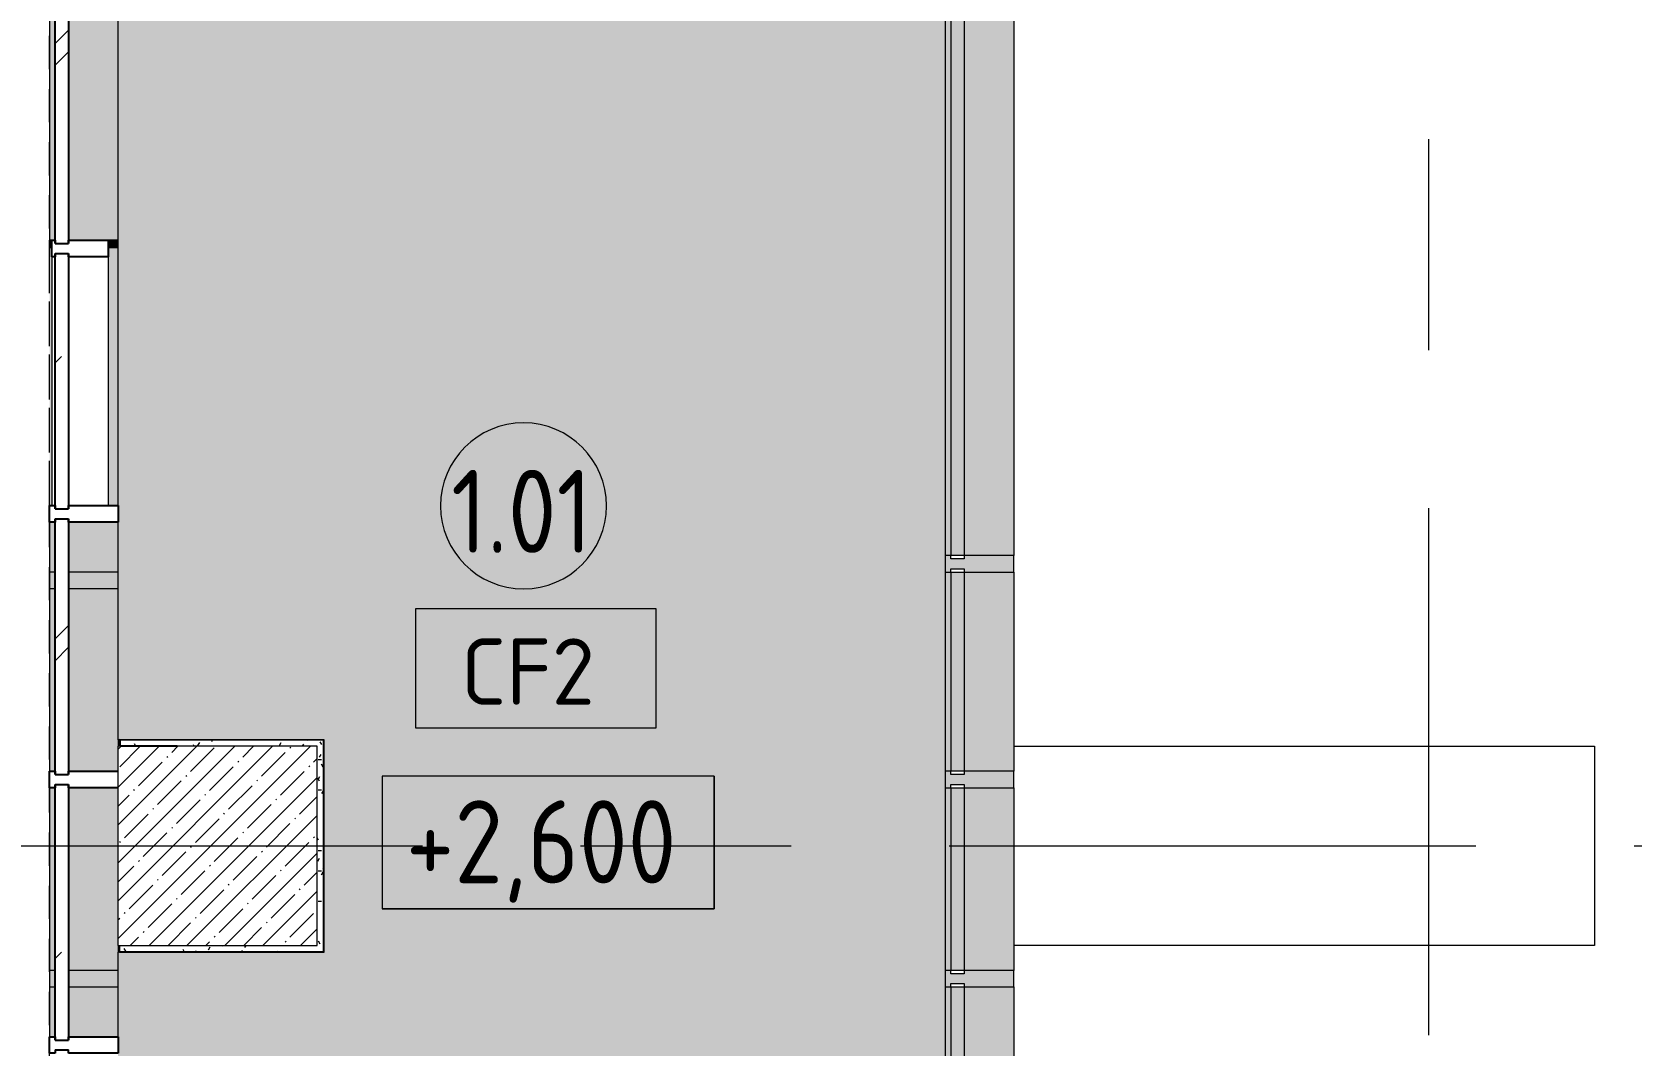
# Model space of a CAD drawing. Header units: millimetres. Extents: x -4196 to 190310, y -8553 to 29000.
# Drawn here: x 3801 to 8620, y 17550 to 20602 of the extents above; entities that cross this region are included whole.
import ezdxf

# ---------------------------------------------------------------- set-up
doc = ezdxf.new("R2010")
doc.units = ezdxf.units.MM
doc.linetypes.add('200_ШТРИХ__ш1_п0_6_', pattern=[160, 100, -60])
doc.linetypes.add('Осевая', pattern=[3175, 635, -476.25, 1587.5, -476.25])
for name, color, linetype, lineweight in [('A-AREA-IDEN', 7, 'Continuous', 9), ('A-CLNG', 7, 'Continuous', 9), ('A-CLNG-IDEN', 7, 'Continuous', 9), ('A-CLNG-PATT', 7, 'Continuous', 9), ('A-DETL-MBND', 7, '200_ШТРИХ__ш1_п0_6_', 9), ('A-FLOR', 7, 'Continuous', 9), ('A-GLAZ-CURT', 7, 'Continuous', 9), ('A-GLAZ-CURT-1', 7, 'Continuous', 25), ('A-GLAZ-CWMG', 7, 'Continuous', 9), ('A-GLAZ-CWMG-1', 7, 'Continuous', 25), ('G-ANNO-DIMS', 7, 'Continuous', 9), ('I-WALL', 7, 'Continuous', 9), ('S-COLS', 7, 'Continuous', 9), ('Оси-2', 7, 'Осевая', 9)]:
    doc.layers.add(name, color=color, linetype=linetype, lineweight=lineweight)
doc.layers.add('A-WALL-2', color=7, linetype='Continuous', lineweight=25, true_color=0x3c3c3c)
doc.layers.add('A-WALL-FNSH-2', color=7, linetype='Continuous', lineweight=13, true_color=0x3c3c3c)
doc.styles.add('GOST Common', font='GOST_Common.ttf', dxfattribs={"width": 0.9, "height": 250})
doc.styles.add('GOST Common_1', font='GOST_Common.ttf', dxfattribs={"height": 200})
pattern_1 = [(0, (0, 0), (121.92, 30.48), [10.058, -81.382, 10.058, -81.382, -487.68]), (0, (0, 0), (121.92, 30.48), [-182.88, 10.058, -172.822, 10.058, -81.382, -213.36]), (0, (0, 0), (121.92, 30.48), [-457.2, 10.058, -50.902, 10.058, -142.342]), (120, (45.72, 15.24), (-87.356454, 90.345817), [10.058, -81.382, 10.058, -81.382, -487.68]), (120, (45.72, 15.24), (-87.356454, 90.345817), [-182.88, 10.058, -172.822, 10.058, -81.382, -213.36]), (120, (45.72, 15.24), (-87.356454, 90.345817), [-457.2, 10.058, -50.902, 10.058, -142.342]), (240, (60.96, 76.2), (-34.563546, -120.825817), [10.058, -81.382, 10.058, -81.382, -487.68]), (240, (60.96, 76.2), (-34.563546, -120.825817), [-182.88, 10.058, -172.822, 10.058, -81.382, -213.36]), (240, (60.96, 76.2), (-34.563546, -120.825817), [-457.2, 10.058, -50.902, 10.058, -142.342])]

# ---------------------------------------------------------------- blocks, each defined once
blk = doc.blocks.new('Системная панель - Стекло - 40мм-23998916-План потолков с обозначением видов отделки и геометрии 1 этажа в осях 1-12')
at = {"layer": 'A-GLAZ-CURT'}
h = blk.add_hatch(dxfattribs=at)
h.set_pattern_fill('FP_18', color=256, style=0, pattern_type=2)
h.set_pattern_definition([(135, (19450.12, -3971.1), (-282.843, -282.843), [200, -600]), (135, (19550.12, -4171.1), (-282.843, -282.843), [600, -200]), (135, (19650.12, -3771.1), (-282.843, -282.843), [200, -600])])
h.paths.add_polyline_path([(385, 15), (385, 40), (-385, 38.9), (-385, 0), (385, 0)])
at = {"layer": 'A-GLAZ-CURT-1'}
for p, q in [((-385, 40), (385, 40)), ((-385, 0), (-385, 40)), ((385, 0), (-385, 0)), ((385, 0), (385, 40))]:
    blk.add_line(p, q, dxfattribs=at)
blk = doc.blocks.new('Прямоугольный импост - Импост структурный с накладкой - 190мм-32257697-План потолков с обозначением видов отделки и геометрии 1 этажа в осях 1-12')
at = {"layer": 'A-GLAZ-CWMG'}
for points in [[(6553, 19025), (6570, 19025), (6570, 20725), (6553, 20725), (6553, 19928.8)], [(6570, 19025), (6610, 19025), (6610, 20725), (6570, 20725), (6570, 19928.8)], [(6610, 19025), (6760, 19025), (6760, 20725), (6610, 20725), (6610, 19928.8)]]:
    blk.add_hatch(color=256, dxfattribs=at).paths.add_polyline_path(points)
for p, q in [((6553, 20725), (6570, 20725)), ((6553, 20725), (6553, 19025)), ((6570, 20725), (6610, 20725)), ((6570, 20725), (6570, 19025)), ((6610, 20725), (6760, 20725)), ((6610, 20725), (6610, 19025)), ((6760, 20725), (6760, 19025)), ((6570, 19025), (6553, 19025)), ((6610, 19025), (6570, 19025)), ((6760, 19025), (6610, 19025))]:
    blk.add_line(p, q, dxfattribs=at)
blk = doc.blocks.new('Прямоугольный импост - Импост структурный с накладкой - 190мм-23934082-План потолков с обозначением видов отделки и геометрии 1 этажа в осях 1-12')
at = {"layer": 'A-GLAZ-CWMG'}
for points in [[(6570, 17775), (6570, 18325), (6553, 18325), (6553, 17775)], [(6610, 17775), (6610, 18325), (6570, 18325), (6570, 17775)], [(6760, 17775), (6760, 18325), (6610, 18325), (6610, 17775)]]:
    blk.add_hatch(color=256, dxfattribs=at).paths.add_polyline_path(points)
for p, q in [((6553, 18325), (6570, 18325)), ((6553, 18325), (6553, 17775)), ((6570, 18325), (6610, 18325)), ((6570, 18325), (6570, 17775)), ((6610, 18325), (6760, 18325)), ((6610, 18325), (6610, 17775)), ((6760, 18325), (6760, 17775)), ((6570, 17775), (6553, 17775)), ((6610, 17775), (6570, 17775)), ((6760, 17775), (6610, 17775))]:
    blk.add_line(p, q, dxfattribs=at)
blk = doc.blocks.new('Прямоугольный импост - Импост структурный с накладкой - 190мм-32540737-План потолков с обозначением видов отделки и геометрии 1 этажа в осях 1-12')
at = {"layer": 'A-GLAZ-CWMG'}
blk.add_hatch(color=256, dxfattribs=at).paths.add_polyline_path([(25, -40), (25, -190), (-25, -190), (-25, -40), (-15, -40), (-15, 0), (-25, 0), (-25, 17), (25, 17), (25, 0), (15, 0), (15, -40)])
for p, q in [((-25, 0), (-25, 17)), ((-25, 17), (25, 17)), ((-15, 0), (-25, 0)), ((-15, -40), (-15, 0)), ((15, 0), (15, -40)), ((25, 0), (15, 0)), ((25, 17), (25, 0)), ((-25, -190), (-25, -40)), ((-25, -40), (-15, -40)), ((15, -40), (25, -40)), ((25, -40), (25, -190)), ((25, -190), (-25, -190))]:
    blk.add_line(p, q, dxfattribs=at)
blk = doc.blocks.new('Прямоугольный импост - Импост структурный с накладкой - 190мм-23190277-План потолков с обозначением видов отделки и геометрии 1 этажа в осях 1-12')
at = {"layer": 'A-DETL-MBND'}
for points in [[(3861.1, 19950.1), (3861.1, 19975.1), (3854.1, 19975.1), (3854.1, 19950.1)], [(4060, 19950.1), (4060, 19975.1), (4031.1, 19975.1), (4031.1, 19950.1)]]:
    blk.add_hatch(color=256, dxfattribs=at).paths.add_polyline_path(points)
blk.add_line((3854.1, 19950.1), (3854.1, 19975.1), dxfattribs=at)
blk = doc.blocks.new('Системная панель - Стекло - 40мм-V42-План потолков с обозначением видов отделки и геометрии 1 этажа в осях 1-12')
at = {"layer": 'A-GLAZ-CURT'}
h = blk.add_hatch(dxfattribs=at)
h.set_pattern_fill('FP_55', color=256, style=0, pattern_type=2)
h.set_pattern_definition([(135, (20250.12, -3971.1), (-282.843, -282.843), [200, -600]), (135, (20350.12, -4171.1), (-282.843, -282.843), [600, -200]), (135, (20450.12, -3771.1), (-282.843, -282.843), [200, -600])])
h.paths.add_polyline_path([(385, 15), (385, 40), (-385, 38.9), (-385, 0), (385, 0)])
at = {"layer": 'A-GLAZ-CURT-1'}
for p, q in [((-385, 40), (385, 40)), ((-385, 0), (-385, 40)), ((385, 0), (-385, 0)), ((385, 0), (385, 40))]:
    blk.add_line(p, q, dxfattribs=at)
blk = doc.blocks.new('BSC_Колонна _Прямоугольная - 600х600-17858062-План потолков с обозначением видов отделки и геометрии 1 этажа в осях 1-12')
at = {"layer": 'S-COLS'}
h = blk.add_hatch(dxfattribs=at)
h.set_pattern_fill('FP_61', color=256, style=0, pattern_type=2)
h.set_pattern_definition([(45, (-4360, -18150), (-57.02463, 57.02463), []), (45, (-4302.975, -18150), (-57.02463, 57.02463), [100.806, -20.161, 3.353, -16.808])])
h.paths.add_polyline_path([(-188.4, -300), (300, -300), (300, 300), (-300, 300), (-300, -300)])
for p, q in [((300, 300), (-300, 300)), ((-300, 300), (-300, -300)), ((300, -300), (300, 300)), ((-300, -300), (300, -300))]:
    blk.add_line(p, q, dxfattribs=at)
blk = doc.blocks.new('Прямоугольный импост - Импост структурный с накладкой - 190мм-32258150-План потолков с обозначением видов отделки и геометрии 1 этажа в осях 1-12')
at = {"layer": 'A-GLAZ-CWMG'}
for points in [[(6553, 18375), (6570, 18375), (6570, 18975), (6553, 18975), (6553, 18409.4)], [(6570, 18375), (6610, 18375), (6610, 18975), (6570, 18975), (6570, 18430)], [(6610, 18375), (6760, 18375), (6760, 18975), (6610, 18975), (6610, 18478.6)]]:
    blk.add_hatch(color=256, dxfattribs=at).paths.add_polyline_path(points)
for p, q in [((6553, 18975), (6570, 18975)), ((6553, 18975), (6553, 18375)), ((6570, 18975), (6610, 18975)), ((6570, 18975), (6570, 18375)), ((6610, 18975), (6760, 18975)), ((6610, 18975), (6610, 18375)), ((6760, 18975), (6760, 18375)), ((6570, 18375), (6553, 18375)), ((6610, 18375), (6570, 18375)), ((6760, 18375), (6610, 18375))]:
    blk.add_line(p, q, dxfattribs=at)
blk = doc.blocks.new('Прямоугольный импост - Импост структурный с накладкой - 170мм-23186685-План потолков с обозначением видов отделки и геометрии 1 этажа в осях 1-12')
at = {"layer": 'A-DETL-MBND'}
blk.add_line((3853, 27150.1), (3853, 15358.1), dxfattribs=at)
blk = doc.blocks.new('Прямоугольный импост - Импост структурный с накладкой - 170мм-23933599-План потолков с обозначением видов отделки и геометрии 1 этажа в осях 1-12')
at = {"layer": 'A-GLAZ-CWMG'}
for p, q in [((3861.1, 19925.1), (3861.1, 19175.1)), ((4031.1, 19925.1), (4031.1, 19175.1))]:
    blk.add_line(p, q, dxfattribs=at)
blk = doc.blocks.new('Прямоугольный импост - Импост структурный с накладкой - 190мм-23933667-План потолков с обозначением видов отделки и геометрии 1 этажа в осях 1-12')
at = {"layer": 'A-DETL-MBND'}
for points in [[(3861.1, 19175.1), (3861.1, 19950.1), (3854.1, 19950.1), (3854.1, 19175.1)], [(4031.1, 19175.1), (4060, 19175.1), (4060, 19950.1), (4031.1, 19950.1), (4031.1, 19387.5)]]:
    blk.add_hatch(color=256, dxfattribs=at).paths.add_polyline_path(points)
blk.add_line((3854.1, 19175.1), (3854.1, 19950.1), dxfattribs=at)
blk = doc.blocks.new('Прямоугольный импост - Импост структурный с накладкой - 170мм-23998905-План потолков с обозначением видов отделки и геометрии 1 этажа в осях 1-12')
at = {"layer": 'A-GLAZ-CWMG-1'}
for p, q in [((25, 10), (-25, 10)), ((-25, 10), (-25, 0)), ((-25, 0), (-15, 0)), ((-15, 0), (-15, -40)), ((15, 0), (25, 0)), ((15, 0), (15, -40)), ((25, 0), (25, 10)), ((-15, -40), (-25, -40)), ((-25, -40), (-25, -160)), ((25, -40), (15, -40)), ((25, -160), (25, -40)), ((-25, -160), (25, -160))]:
    blk.add_line(p, q, dxfattribs=at)
blk = doc.blocks.new('Системная панель - Стекло - 40мм-32540739-План потолков с обозначением видов отделки и геометрии 1 этажа в осях 1-12')
at = {"layer": 'A-GLAZ-CURT'}
h = blk.add_hatch(dxfattribs=at)
h.set_pattern_fill('FP_76', color=256, style=0, pattern_type=2)
h.set_pattern_definition([(153.435, (19748, -6316), (-3067, -1022.33), [1270, -762, 1270, -762, -1615.61]), (153.435, (19748, -6316), (-3067, -1022.33), [-4064, 508, -1107.6]), (153.435, (19684.5, -6379.5), (-3067, -1022.33), [1016, -1270, 762, -762, -1869.61]), (153.435, (19684.5, -6379.5), (-3067, -1022.33), [-3810, 889, -980.6]), (153.435, (19494, -6379.5), (-3067, -1022.33), [762, -1524, 508, -762, -2123.61]), (153.435, (19494, -6379.5), (-3067, -1022.33), [-3556, 1143, -980.6]), (153.435, (19684.5, -6189), (-3067, -1022.33), [762, -1524, 635, -25618.6]), (153.435, (19494, -5998.5), (-3067, -1022.33), [381, -1905, 254, -25999.6]), (153.435, (19176.5, -6316), (-3067, -1022.33), [254, -1905, 254, -1016, -2250.61]), (153.435, (19176.5, -6316), (-3067, -1022.33), [-3429, 635, -1615.6]), (153.435, (19367, -5173), (-3067, -1022.33), [1270, -1905, 1524, -1006.01]), (153.435, (19557.5, -5173), (-3067, -1022.33), [1778, -1270, 1905, -752.01]), (153.435, (19494, -5046), (-3067, -1022.33), [2032, -1016, 1524, -1107.61]), (153.435, (19303.5, -4855.5), (-3067, -1022.33), [1270, -1778, 1016, -1615.61]), (153.435, (18922.5, -5046), (-3067, -1022.33), [635, -2540, 762, -1742.61]), (153.435, (19113, -4665), (-3067, -1022.33), [508, -2540, 508, -2123.61])])
h.paths.add_polyline_path([(860, 40), (850, 40), (850, 0), (860, 0)])
h.paths.add_polyline_path([(-850, 40), (-860, 40), (-860, 0), (-850, 0)])
blk = doc.blocks.new('Системная панель - Стекло - 40мм-23998920-План потолков с обозначением видов отделки и геометрии 1 этажа в осях 1-12')
at = {"layer": 'A-GLAZ-CURT'}
h = blk.add_hatch(dxfattribs=at)
h.set_pattern_fill('FP_77', color=256, style=0, pattern_type=2)
h.set_pattern_definition([(135, (17850.12, -3971.1), (-282.843, -282.843), [200, -600]), (135, (17950.12, -4171.1), (-282.843, -282.843), [600, -200]), (135, (18050.12, -3771.1), (-282.843, -282.843), [200, -600])])
h.paths.add_polyline_path([(385, 15), (385, 40), (-385, 38.9), (-385, 0), (385, 0)])
at = {"layer": 'A-GLAZ-CURT-1'}
for p, q in [((-385, 40), (385, 40)), ((-385, 0), (-385, 40)), ((385, 0), (-385, 0)), ((385, 0), (385, 40))]:
    blk.add_line(p, q, dxfattribs=at)
blk = doc.blocks.new('Прямоугольный импост - Импост структурный с накладкой - 190мм-V58-План потолков с обозначением видов отделки и геометрии 1 этажа в осях 1-12')
at = {"layer": 'A-GLAZ-CWMG-1'}
for p, q in [((25, 17), (-25, 17)), ((-25, 17), (-25, 0)), ((-25, 0), (-15, 0)), ((-15, 0), (-15, -40)), ((15, 0), (25, 0)), ((15, 0), (15, -40)), ((25, 0), (25, 17)), ((-15, -40), (-25, -40)), ((-25, -40), (-25, -188.9)), ((25, -40), (15, -40)), ((25, -188.9), (25, -40))]:
    blk.add_line(p, q, dxfattribs=at)
blk = doc.blocks.new('Прямоугольный импост - Импост структурный с накладкой - 190мм-V59-План потолков с обозначением видов отделки и геометрии 1 этажа в осях 1-12')
at = {"layer": 'A-GLAZ-CWMG'}
for points in [[(3871.1, 19975.1), (3871.1, 20725.1), (3854.1, 20725.1), (3854.1, 19975.1), (3861.1, 19975.1)], [(4006.1, 19975.1), (4060, 19975.1), (4060, 20725.1), (3911.1, 20725), (3911.1, 19975.1)]]:
    blk.add_hatch(color=256, dxfattribs=at).paths.add_polyline_path(points)
for p, q in [((3854.1, 20725.1), (3854.1, 19975.1)), ((3861.1, 19975.1), (3854.1, 19975.1)), ((4060, 19975.1), (4031.1, 19975.1))]:
    blk.add_line(p, q, dxfattribs=at)
blk = doc.blocks.new('Прямоугольный импост - Импост структурный с накладкой - 190мм-23926324-План потолков с обозначением видов отделки и геометрии 1 этажа в осях 1-12')
at = {"layer": 'A-GLAZ-CWMG'}
for points in [[(3854.1, 17775.1), (3871.1, 17775.1), (3871.1, 18325.1), (3854.1, 18325.1), (3854.1, 18304.9)], [(4031.1, 17775.1), (4060, 17775.1), (4060, 18325.1), (3911.1, 18325.1), (3911.1, 17775.1), (4006.1, 17775.1)]]:
    blk.add_hatch(color=256, dxfattribs=at).paths.add_polyline_path(points)
for p, q in [((3854.1, 18325.1), (3854.1, 17775.1)), ((4061.1, 17850), (4061.1, 17830)), ((3871.1, 17775.1), (3854.1, 17775.1)), ((4060, 17775.1), (3911.1, 17775.1))]:
    blk.add_line(p, q, dxfattribs=at)
blk = doc.blocks.new('Прямоугольный импост - Импост структурный с накладкой - 190мм-23933468-План потолков с обозначением видов отделки и геометрии 1 этажа в осях 1-12')
at = {"layer": 'A-GLAZ-CWMG'}
for points in [[(3871.1, 17575.1), (3871.1, 17725.1), (3854.1, 17725.1), (3854.1, 17575.1), (3861.1, 17575.1)], [(4031.1, 17575.1), (4060, 17575.1), (4060, 17725.1), (3911.1, 17725.1), (3911.1, 17575.1), (4006.1, 17575.1)]]:
    blk.add_hatch(color=256, dxfattribs=at).paths.add_polyline_path(points)
for p, q in [((3854.1, 17725.1), (3871.1, 17725.1)), ((3854.1, 17725.1), (3854.1, 17575.1)), ((3911.1, 17725.1), (4060, 17725.1))]:
    blk.add_line(p, q, dxfattribs=at)
blk = doc.blocks.new('Прямоугольный импост - Импост структурный с накладкой - 190мм-23933741-План потолков с обозначением видов отделки и геометрии 1 этажа в осях 1-12')
at = {"layer": 'A-GLAZ-CWMG'}
h = blk.add_hatch(color=256, dxfattribs=at)
h.paths.add_polyline_path([(25, 17), (25, 0), (-25, 0), (-25, 17), (-13.5, 17)])
h.paths.add_polyline_path([(25, -40), (24.9, -188.9), (-25, -188.9), (-25, -40), (15, -40)])
for p, q in [((-25, 0), (-25, 17)), ((-25, 17), (25, 17)), ((25, 17), (25, 0)), ((-25, -188.9), (-25, -40)), ((25, -40), (25, -188.9))]:
    blk.add_line(p, q, dxfattribs=at)
blk = doc.blocks.new('Прямоугольный импост - Импост структурный с накладкой - 190мм-V61-План потолков с обозначением видов отделки и геометрии 1 этажа в осях 1-12')
at = {"layer": 'A-GLAZ-CWMG'}
for points in [[(3854.1, 18375.1), (3871.1, 18375.1), (3871.1, 18925.1), (3854.1, 18925.1), (3854.1, 18846.2)], [(4031.1, 18375.1), (4060, 18375.1), (4060, 18925.1), (3911.1, 18925.1), (3911.1, 18375.1), (4006.1, 18375.1)]]:
    blk.add_hatch(color=256, dxfattribs=at).paths.add_polyline_path(points)
for p, q in [((3854.1, 18925.1), (3871.1, 18925.1)), ((3854.1, 18925.1), (3854.1, 18375.1)), ((3911.1, 18925.1), (4060, 18925.1)), ((4061.1, 18470.3), (4061.1, 18450))]:
    blk.add_line(p, q, dxfattribs=at)
blk = doc.blocks.new('Прямоугольный импост - Импост структурный с накладкой - 190мм-23998907-План потолков с обозначением видов отделки и геометрии 1 этажа в осях 1-12')
at = {"layer": 'A-GLAZ-CWMG-1'}
for p, q in [((25, 17), (-25, 17)), ((-25, 17), (-25, 0)), ((-25, 0), (-15, 0)), ((-15, 0), (-15, -40)), ((15, 0), (25, 0)), ((15, 0), (15, -40)), ((25, 0), (25, 17)), ((-15, -40), (-25, -40)), ((-25, -40), (-25, -190)), ((25, -40), (15, -40)), ((25, -190), (25, -40)), ((-25, -190), (25, -190))]:
    blk.add_line(p, q, dxfattribs=at)
blk = doc.blocks.new('Системная панель - Стекло - 40мм-23998921-План потолков с обозначением видов отделки и геометрии 1 этажа в осях 1-12')
at = {"layer": 'A-GLAZ-CURT'}
h = blk.add_hatch(dxfattribs=at)
h.set_pattern_fill('FP_79', color=256, style=0, pattern_type=2)
h.set_pattern_definition([(135, (18650.12, -3971.1), (-282.843, -282.843), [200, -600]), (135, (18750.12, -4171.1), (-282.843, -282.843), [600, -200]), (135, (18850.12, -3771.1), (-282.843, -282.843), [200, -600])])
h.paths.add_polyline_path([(385, 0), (385, 40), (-385, 38.9), (-385, 0), (-96.1, 0)])
at = {"layer": 'A-GLAZ-CURT-1'}
for p, q in [((-385, 40), (385, 40)), ((-385, 0), (-385, 40)), ((385, 0), (-385, 0)), ((385, 0), (385, 40))]:
    blk.add_line(p, q, dxfattribs=at)
blk = doc.blocks.new('Прямоугольный импост - Импост структурный с накладкой - 190мм-V64-План потолков с обозначением видов отделки и геометрии 1 этажа в осях 1-12')
at = {"layer": 'A-GLAZ-CWMG'}
for points in [[(3861.1, 18975.1), (3871.1, 18975.1), (3871.1, 19125.1), (3854.1, 19125.1), (3854.1, 18975.1)], [(4060, 18975.1), (4060, 19125.1), (3911.1, 19125.1), (3911.1, 18975.1), (4031.1, 18975.1)]]:
    blk.add_hatch(color=256, dxfattribs=at).paths.add_polyline_path(points)
for p, q in [((3854.1, 19125.1), (3854.1, 18975.1)), ((3871.1, 18975.1), (3854.1, 18975.1)), ((4060, 18975.1), (3911.1, 18975.1))]:
    blk.add_line(p, q, dxfattribs=at)
blk = doc.blocks.new('Марка_Помещения - Номер-25198446-План потолков с обозначением видов отделки и геометрии 1 этажа в осях 1-12')
at = {"layer": 'A-AREA-IDEN'}
for start, end in [(360, 180), (180, 360)]:
    blk.add_arc((0, 0), 2.5, start, end, dxfattribs=at)
blk = doc.blocks.new('М_потолков - Марка_ Имя типа-25382930-План потолков с обозначением видов отделки и геометрии 1 этажа в осях 1-12')
at = {"layer": 'A-CLNG-IDEN'}
for p, q in [((3.625, 1.984375), (-3.625, 1.984375)), ((-3.625, 1.984375), (-3.625, -1.59375)), ((3.625, -1.59375), (3.625, 1.984375)), ((-3.625, -1.59375), (3.625, -1.59375))]:
    blk.add_line(p, q, dxfattribs=at)
blk = doc.blocks.new('Высотные отметки - 10х4_h_-17668695-План потолков с обозначением видов отделки и геометрии 1 этажа в осях 1-12')
at = {"layer": 'G-ANNO-DIMS'}
for p, q in [((-5, 4), (-5, 0)), ((5, 4), (-5, 4)), ((5, 4), (-5, 4)), ((-5, 4), (-5, 0)), ((5, 4), (5, 0)), ((5, 0), (5, 4)), ((5, 0), (-5, 0)), ((-5, 0), (5, 0))]:
    blk.add_line(p, q, dxfattribs=at)

msp = doc.modelspace()

# ---------------------------------------------------------------- hatches: boundary and pattern name
at = {"layer": 'A-CLNG-PATT'}
msp.add_hatch(color=256, dxfattribs=at).paths.add_polyline_path([(4834.8, 15340), (6553, 15340), (6553, 20725), (4060, 20725), (4060, 18470.3), (4680, 18469.2), (4680, 17830), (4060, 17830), (4060, 15340), (4660, 15340)])
at = {"layer": 'I-WALL'}
h = msp.add_hatch(dxfattribs=at)
h.set_pattern_fill('FP_80', color=256, style=0, pattern_type=2)
h.set_pattern_definition(pattern_1)
h.paths.add_polyline_path([(4660, 18450), (4660, 18469.2), (4066.1, 18469.2), (4066.1, 18450.3), (4238.2, 18450)])
h = msp.add_hatch(dxfattribs=at)
h.set_pattern_fill('FP_80', color=256, style=0, pattern_type=2)
h.set_pattern_definition(pattern_1)
h.paths.add_polyline_path([(4660, 17850), (4680, 17850), (4680, 18469.2), (4660, 18469.2), (4660, 17856.6)])
h = msp.add_hatch(dxfattribs=at)
h.set_pattern_fill('FP_80', color=256, style=0, pattern_type=2)
h.set_pattern_definition(pattern_1)
h.paths.add_polyline_path([(4680, 17830), (4680, 17850), (4064.8, 17850), (4064.8, 17830), (4660, 17830)])

# ---------------------------------------------------------------- linework, layer by layer
at = {"layer": 'A-CLNG'}
for p, q in [((4060, 20725), (4060, 19175)), ((4060, 19125.4), (4060, 18470.3)), ((4060, 18470.3), (4066.2, 18470.3)), ((4064.8, 17830), (4060, 17830)), ((4060, 17830), (4060, 17575))]:
    msp.add_line(p, q, dxfattribs=at)
at = {"layer": 'A-FLOR'}
for p, q in [((6760, 18450), (8510, 18450)), ((8510, 18450), (8510, 17850)), ((8510, 17850), (6760, 17850))]:
    msp.add_line(p, q, dxfattribs=at)
at = {"layer": 'A-WALL-2'}
for p, q in [((4066.2, 18470.3), (4066.1, 18450.3)), ((4066.2, 18470.3), (4680, 18469.2)), ((4680, 18469.2), (4680, 17830)), ((4238.2, 18450), (4066.1, 18450.3)), ((4064.8, 17830), (4064.8, 17850)), ((4680, 17830), (4064.8, 17830))]:
    msp.add_line(p, q, dxfattribs=at)
at = {"layer": 'A-WALL-FNSH-2'}
for p, q in [((4060, 18470.2), (4681, 18470.2)), ((4060, 18470.2), (4060, 18469.2)), ((4680, 18469.2), (4060, 18469.2)), ((4680, 18469.2), (4680, 18469.2)), ((4681, 18470.2), (4681, 17829)), ((4064.8, 17829), (4064.8, 17830)), ((4681, 17829), (4064.8, 17829))]:
    msp.add_line(p, q, dxfattribs=at)
at = {"layer": 'Оси-2'}
for p, q in [((8010, 593.7), (8010, 24898.1)), ((-896.3, 18150), (35990, 18150))]:
    msp.add_line(p, q, dxfattribs=at)

# ---------------------------------------------------------------- block references
at = {"layer": 'A-AREA-IDEN', "xscale": 99.99999999999993, "yscale": 99.99999999999993, "zscale": 99.99999999999993}
msp.add_blockref('Марка_Помещения - Номер-25198446-План потолков с обозначением видов отделки и геометрии 1 этажа в осях 1-12', (5282.3, 19174.4), dxfattribs=at)
at = {"layer": 'A-CLNG-IDEN', "xscale": 99.99999999999993, "yscale": 99.99999999999993, "zscale": 99.99999999999993}
msp.add_blockref('М_потолков - Марка_ Имя типа-25382930-План потолков с обозначением видов отделки и геометрии 1 этажа в осях 1-12', (5319.1, 18665.3), dxfattribs=at)
at = {"layer": 'A-DETL-MBND'}
for name in ['Прямоугольный импост - Импост структурный с накладкой - 170мм-23186685-План потолков с обозначением видов отделки и геометрии 1 этажа в осях 1-12', 'Прямоугольный импост - Импост структурный с накладкой - 190мм-23190277-План потолков с обозначением видов отделки и геометрии 1 этажа в осях 1-12', 'Прямоугольный импост - Импост структурный с накладкой - 190мм-23933667-План потолков с обозначением видов отделки и геометрии 1 этажа в осях 1-12']:
    msp.add_blockref(name, (0, 0), dxfattribs=at)
at = {"layer": 'A-GLAZ-CURT', "rotation": 269.9999999999999}
msp.add_blockref('Системная панель - Стекло - 40мм-32540739-План потолков с обозначением видов отделки и геометрии 1 этажа в осях 1-12', (6570, 19875), dxfattribs=at)
at = {"layer": 'A-GLAZ-CURT-1', "rotation": 269.9999999999999}
for name, p in [('Системная панель - Стекло - 40мм-V42-План потолков с обозначением видов отделки и геометрии 1 этажа в осях 1-12', (3871.1, 20350.1)), ('Системная панель - Стекло - 40мм-23998916-План потолков с обозначением видов отделки и геометрии 1 этажа в осях 1-12', (3871.1, 19550.1)), ('Системная панель - Стекло - 40мм-23998921-План потолков с обозначением видов отделки и геометрии 1 этажа в осях 1-12', (3871.1, 18750.1)), ('Системная панель - Стекло - 40мм-23998920-План потолков с обозначением видов отделки и геометрии 1 этажа в осях 1-12', (3871.1, 17950.1))]:
    msp.add_blockref(name, p, dxfattribs=at)
at = {"layer": 'A-GLAZ-CWMG'}
for name, p in [('Прямоугольный импост - Импост структурный с накладкой - 190мм-V59-План потолков с обозначением видов отделки и геометрии 1 этажа в осях 1-12', (0, 0)), ('Прямоугольный импост - Импост структурный с накладкой - 190мм-32257697-План потолков с обозначением видов отделки и геометрии 1 этажа в осях 1-12', (0, 0)), ('Прямоугольный импост - Импост структурный с накладкой - 170мм-23933599-План потолков с обозначением видов отделки и геометрии 1 этажа в осях 1-12', (0, 0)), ('Прямоугольный импост - Импост структурный с накладкой - 190мм-V64-План потолков с обозначением видов отделки и геометрии 1 этажа в осях 1-12', (0, 0)), ('Прямоугольный импост - Импост структурный с накладкой - 190мм-32258150-План потолков с обозначением видов отделки и геометрии 1 этажа в осях 1-12', (0, 0)), ('Прямоугольный импост - Импост структурный с накладкой - 190мм-V61-План потолков с обозначением видов отделки и геометрии 1 этажа в осях 1-12', (0, 0)), ('Прямоугольный импост - Импост структурный с накладкой - 190мм-23926324-План потолков с обозначением видов отделки и геометрии 1 этажа в осях 1-12', (0, 0)), ('Прямоугольный импост - Импост структурный с накладкой - 190мм-23934082-План потолков с обозначением видов отделки и геометрии 1 этажа в осях 1-12', (0, 0)), ('Прямоугольный импост - Импост структурный с накладкой - 190мм-23933468-План потолков с обозначением видов отделки и геометрии 1 этажа в осях 1-12', (0, 0)), ('Прямоугольный импост - Импост структурный с накладкой - 190мм-32257697-План потолков с обозначением видов отделки и геометрии 1 этажа в осях 1-12', (0, -3000))]:
    msp.add_blockref(name, p, dxfattribs=at)
at = {"layer": 'A-GLAZ-CWMG', "extrusion": (0, 0, -1), "rotation": 270.0000000000001}
for name, p in [('Прямоугольный импост - Импост структурный с накладкой - 190мм-32540737-План потолков с обозначением видов отделки и геометрии 1 этажа в осях 1-12', (-6570, 19000)), ('Прямоугольный импост - Импост структурный с накладкой - 190мм-23933741-План потолков с обозначением видов отделки и геометрии 1 этажа в осях 1-12', (-3871.1, 18950.1)), ('Прямоугольный импост - Импост структурный с накладкой - 190мм-32540737-План потолков с обозначением видов отделки и геометрии 1 этажа в осях 1-12', (-6570, 18350)), ('Прямоугольный импост - Импост структурный с накладкой - 190мм-23933741-План потолков с обозначением видов отделки и геометрии 1 этажа в осях 1-12', (-3871.1, 17750.1)), ('Прямоугольный импост - Импост структурный с накладкой - 190мм-32540737-План потолков с обозначением видов отделки и геометрии 1 этажа в осях 1-12', (-6570, 17750))]:
    msp.add_blockref(name, p, dxfattribs=at)
at = {"layer": 'A-GLAZ-CWMG-1', "extrusion": (0, 0, -1), "rotation": 270.0000000000001}
for name, p in [('Прямоугольный импост - Импост структурный с накладкой - 170мм-23998905-План потолков с обозначением видов отделки и геометрии 1 этажа в осях 1-12', (-3871.1, 19950.1)), ('Прямоугольный импост - Импост структурный с накладкой - 190мм-23998907-План потолков с обозначением видов отделки и геометрии 1 этажа в осях 1-12', (-3871.1, 19150.1)), ('Прямоугольный импост - Импост структурный с накладкой - 190мм-V58-План потолков с обозначением видов отделки и геометрии 1 этажа в осях 1-12', (-3871.1, 18350.1)), ('Прямоугольный импост - Импост структурный с накладкой - 190мм-23998907-План потолков с обозначением видов отделки и геометрии 1 этажа в осях 1-12', (-3871.1, 17550.1))]:
    msp.add_blockref(name, p, dxfattribs=at)
at = {"layer": 'G-ANNO-DIMS', "xscale": 99.99999999999993, "yscale": 99.99999999999993, "zscale": 99.99999999999993}
msp.add_blockref('Высотные отметки - 10х4_h_-17668695-План потолков с обозначением видов отделки и геометрии 1 этажа в осях 1-12', (5356.4, 17960.5), dxfattribs=at)
at = {"layer": 'S-COLS'}
msp.add_blockref('BSC_Колонна _Прямоугольная - 600х600-17858062-План потолков с обозначением видов отделки и геометрии 1 этажа в осях 1-12', (4360, 18150), dxfattribs=at)

# ---------------------------------------------------------------- texts
at = {"layer": 'A-AREA-IDEN', "insert": (5064.2, 19282.9), "char_height": 250, "width": 548.354, "attachment_point": 1, "style": 'GOST Common'}
msp.add_mtext('1.01', dxfattribs=at)
at = {"layer": 'A-CLNG-IDEN', "insert": (5093.3, 18775), "char_height": 200, "width": 529.114, "attachment_point": 1, "style": 'GOST Common_1'}
msp.add_mtext('CF2', dxfattribs=at)
at = {"layer": 'G-ANNO-DIMS', "insert": (4927.8, 18287.2), "char_height": 250, "width": 1028.823, "attachment_point": 1, "line_spacing_factor": 1.022761, "style": 'GOST Common'}
msp.add_mtext('+2,600', dxfattribs=at)

doc.saveas('drawing.dxf')
